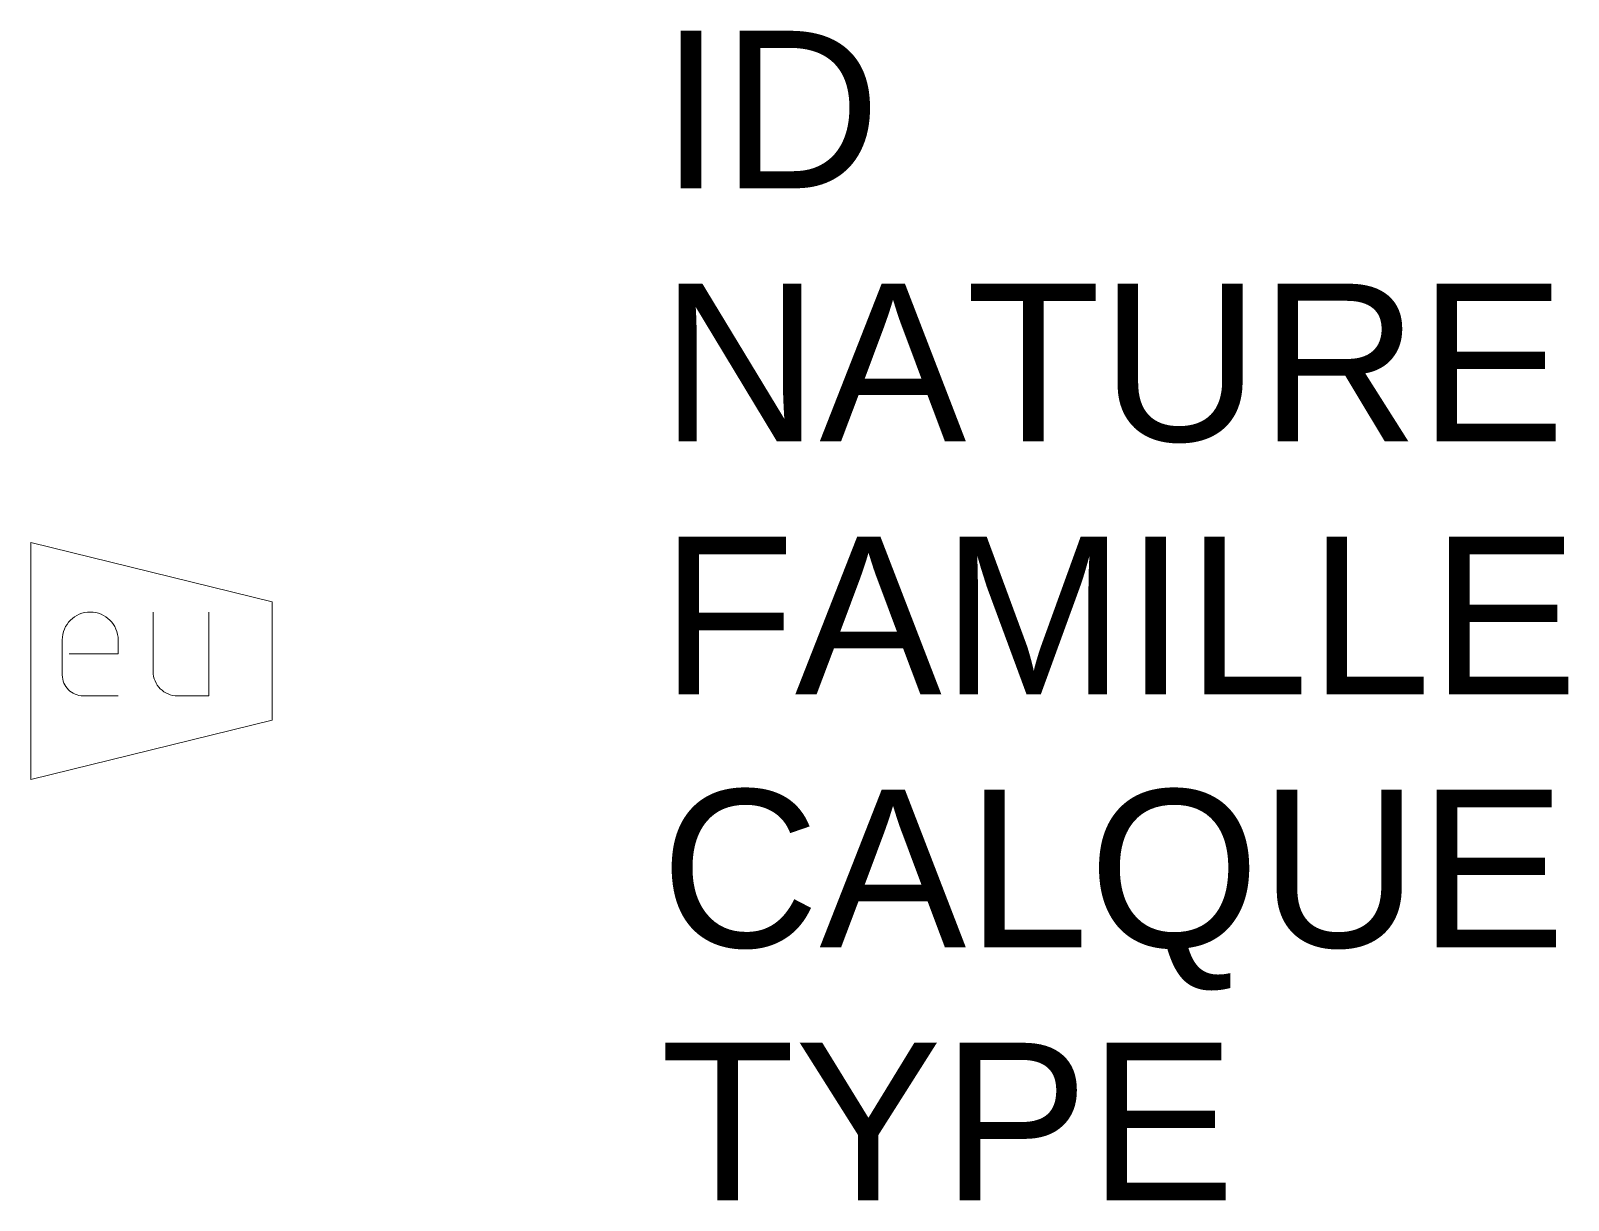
# Model space of a CAD drawing. Header units: metres. Extents: x -0.14 to 1.82, y -0.68 to 0.8.
import ezdxf

# ---------------------------------------------------------------- set-up
doc = ezdxf.new("R2010")
doc.units = ezdxf.units.M
doc.linetypes.add('Socle_Continu', pattern=[2.5, 2.5, 0])
doc.layers.add('EAUUS_SCT', color=7, linetype='Socle_Continu', lineweight=13, true_color=0x7f3f00)
doc.styles.get("Standard").update_dxf_attribs({"font": 'arial.ttf'})

msp = doc.modelspace()

# ---------------------------------------------------------------- linework, layer by layer
at = {"layer": 'EAUUS_SCT', "linetype": 'Socle_Continu', "flags": 128}
msp.add_lwpolyline([(-0.136, 0.1506), (-0.136, -0.1502), (0.1704, -0.075), (0.1704, 0.0754)], close=True, dxfattribs=at)
for points in [[(-0.025, -0.0443), (-0.0694, -0.0443, -0.405328), (-0.096, -0.0176), (-0.096, 0.0268, -0.999132), (-0.025, 0.0268), (-0.025, 0.009), (-0.0871, 0.009)], [(0.0193, 0.0623), (0.0193, -0.0132, 0.410802), (0.0504, -0.0443), (0.0903, -0.0443), (0.0903, 0.0623)]]:
    msp.add_lwpolyline(points, format="xyb", dxfattribs=at)

# ---------------------------------------------------------------- texts
at = {"layer": 'EAUUS_SCT', "linetype": 'Socle_Continu', "flags": 9}
for tag, p, s in [('ID', (0.6635, 0.6004), 'CP_0206'), ('NATURE', (0.6635, 0.2792), 'Cône de réduction'), ('FAMILLE', (0.6635, -0.0421), 'Eau usée'), ('CALQUE', (0.6635, -0.3634), 'EAUUS_SCT'), ('TYPE', (0.6635, -0.6847), 'NR')]:
    msp.add_attdef(tag, p, s, height=0.2, dxfattribs=at)

doc.saveas('drawing.dxf')
